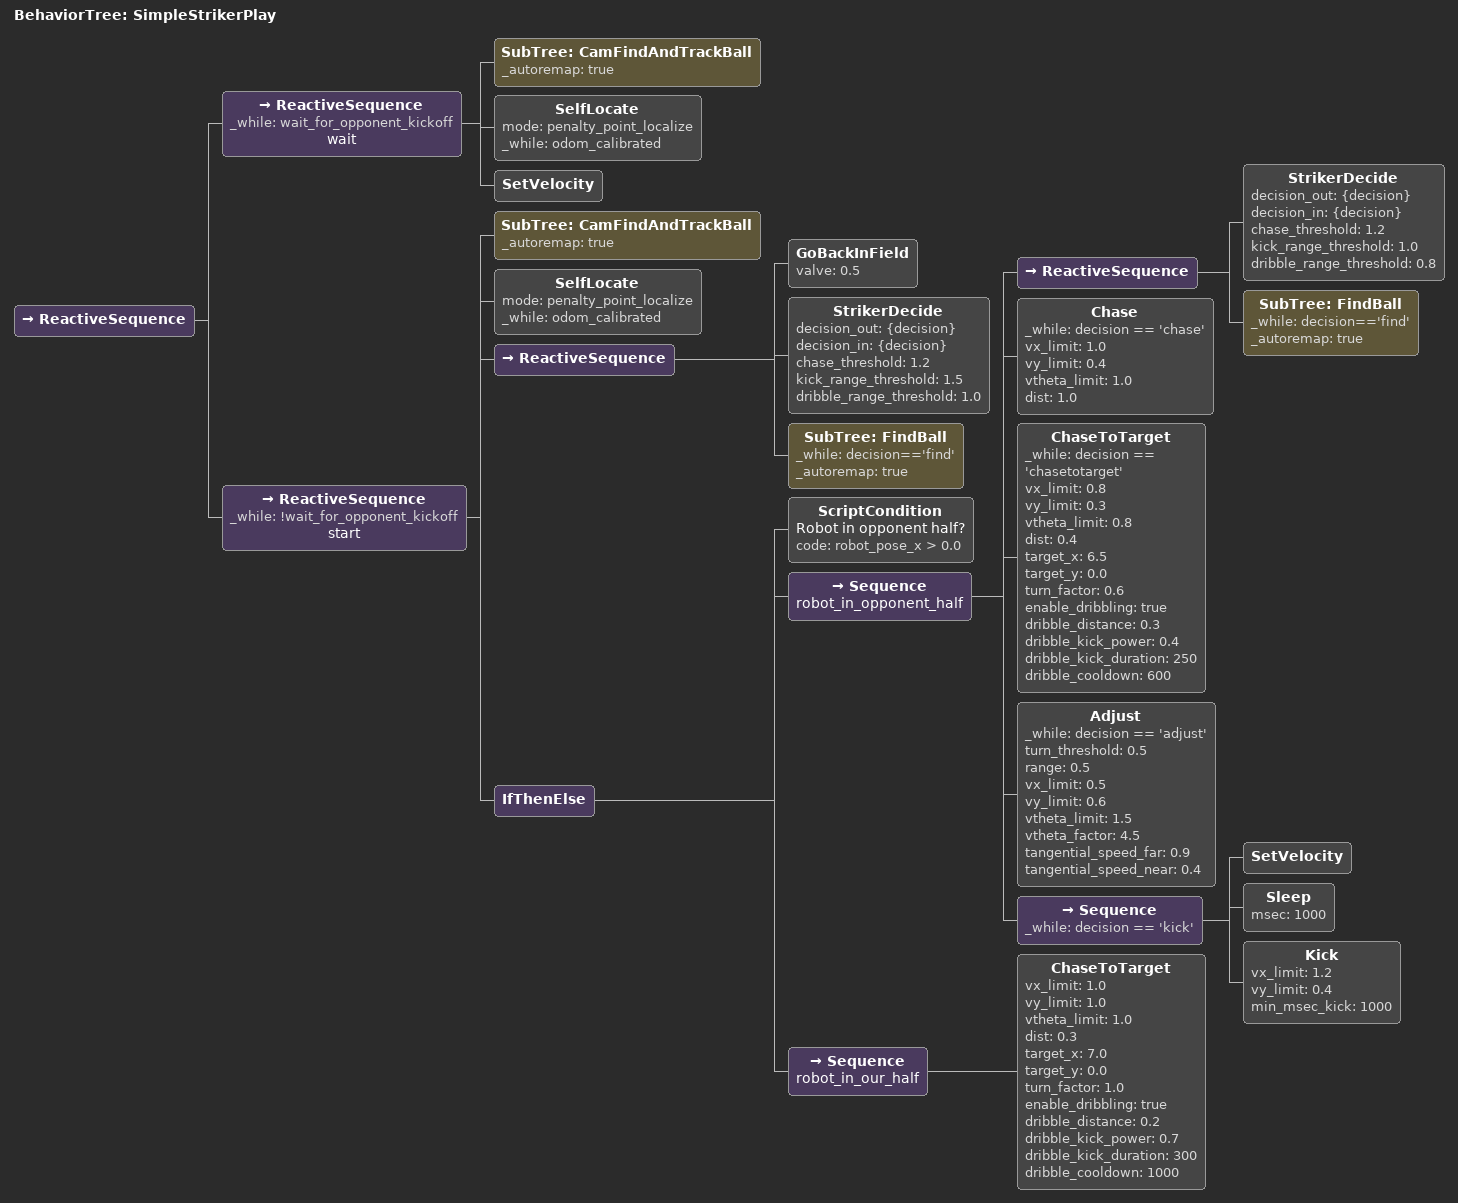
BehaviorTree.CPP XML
<root BTCPP_format="4" >
   <include path="./subtree_cam_find_and_track_ball.xml" />
   <include path="./subtree_find_ball.xml" />
   <BehaviorTree ID="SimpleStrikerPlay">
      <ReactiveSequence>
         <ReactiveSequence _while="wait_for_opponent_kickoff" name="wait">
            <SubTree ID="CamFindAndTrackBall" _autoremap="true" />
            <SelfLocate mode="penalty_point_localize" _while="odom_calibrated" />
            <SetVelocity />
         </ReactiveSequence>
         <ReactiveSequence _while="!wait_for_opponent_kickoff" name="start">
            <SubTree ID="CamFindAndTrackBall" _autoremap="true" />
            <SelfLocate mode="penalty_point_localize" _while="odom_calibrated" />
            <ReactiveSequence>
               <GoBackInField valve="0.5" />
               <StrikerDecide decision_out="{decision}" decision_in="{decision}" chase_threshold="1.2" kick_range_threshold="1.5" dribble_range_threshold="1.0" />
               <SubTree ID="FindBall" _while="decision=='find'" _autoremap="true" />
            </ReactiveSequence>
            <IfThenElse>
               <ScriptCondition name="Robot in opponent half?" code="robot_pose_x > 0.0" />
               <Sequence name="robot_in_opponent_half">
                  <ReactiveSequence>
                     <StrikerDecide decision_out="{decision}" decision_in="{decision}" chase_threshold="1.2" kick_range_threshold="1.0" dribble_range_threshold="0.8" />
                     <SubTree ID="FindBall" _while="decision=='find'" _autoremap="true" />
                  </ReactiveSequence>
                  <Chase   _while="decision == 'chase'"  vx_limit="1.0"  vy_limit="0.4"  vtheta_limit="1.0"  dist="1.0"/>
                  <ChaseToTarget _while="decision == 'chasetotarget'"
                                 vx_limit="0.8"
                                 vy_limit="0.3"
                                 vtheta_limit="0.8"
                                 dist="0.4"
                                 target_x="6.5"
                                 target_y="0.0"
                                 turn_factor="0.6"
                                 enable_dribbling="true"
                                 dribble_distance="0.3"
                                 dribble_kick_power="0.4"
                                 dribble_kick_duration="250"
                                 dribble_cooldown="600" />
                  <Adjust _while="decision == 'adjust'" turn_threshold="0.5" range="0.5" vx_limit="0.5" vy_limit="0.6" vtheta_limit="1.5" vtheta_factor="4.5" tangential_speed_far="0.9" tangential_speed_near="0.4" />
                  <Sequence  _while="decision == 'kick'">
                     <SetVelocity />
                     <Sleep msec="1000" />
                     <Kick vx_limit="1.2" vy_limit="0.4" min_msec_kick="1000"/>
                  </Sequence>
               </Sequence>
               <Sequence name="robot_in_our_half">
                  <ChaseToTarget
                     vx_limit="1.0"
                     vy_limit="1.0"
                     vtheta_limit="1.0"
                     dist="0.3"
                     target_x="7.0"
                     target_y="0.0"
                     turn_factor="1.0"
                     enable_dribbling="true"
                     dribble_distance="0.2"
                     dribble_kick_power="0.7"
                     dribble_kick_duration="300"
                     dribble_cooldown="1000"
                  />
               </Sequence>
            </IfThenElse>
         </ReactiveSequence>
      </ReactiveSequence>
   </BehaviorTree>
</root>
